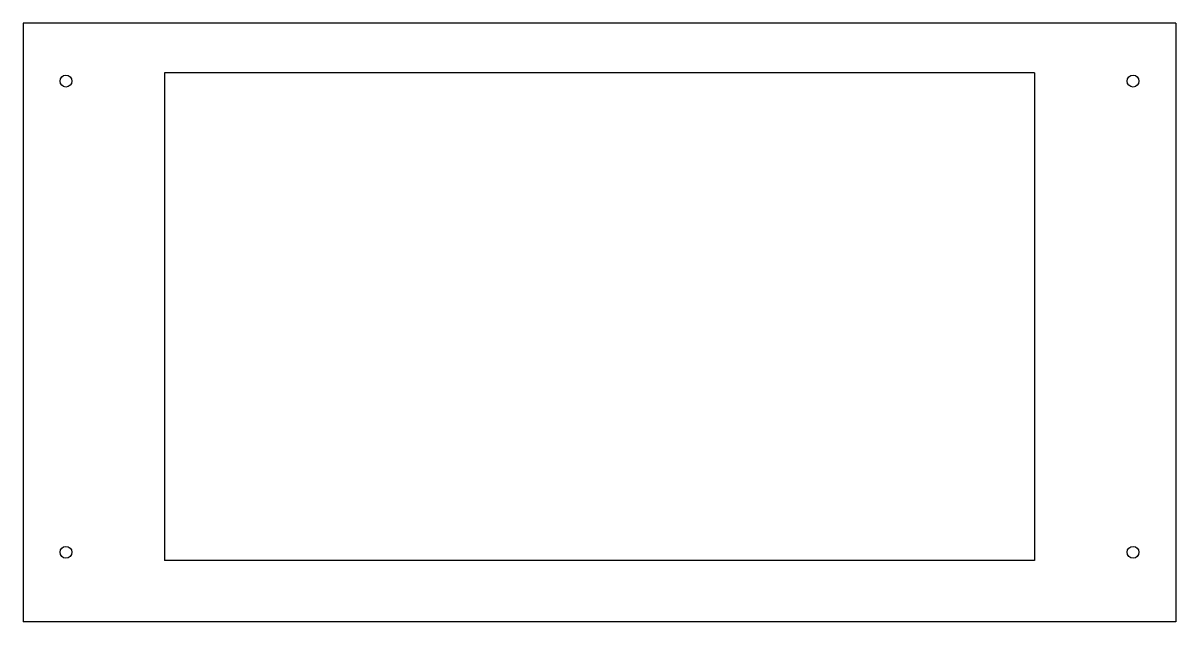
# Model space of a CAD drawing. Extents: x -316 to 316, y -167 to 161.
import ezdxf

# ---------------------------------------------------------------- set-up
doc = ezdxf.new("R2010")
doc.units = 0
doc.layers.add('VISIBLE', color=7, linetype='CONTINUOUS')

msp = doc.modelspace()

# ---------------------------------------------------------------- linework, layer by layer
at = {"layer": 'VISIBLE'}
for p, q in [((315.595, 160.655), (-315.595, 160.655)), ((-315.595, 160.655), (-315.595, -167.005)), ((315.595, 160.655), (315.595, -167.005)), ((238.125, 133.35), (-238.125, 133.35)), ((-238.125, 133.35), (-238.125, -133.35)), ((238.125, 133.35), (238.125, -133.35)), ((238.125, -133.35), (-238.125, -133.35)), ((315.595, -167.005), (-315.595, -167.005))]:
    msp.add_line(p, q, dxfattribs=at)
for centre in [(-292.1, 128.905), (292.1, 128.905), (-292.1, -128.905), (292.1, -128.905)]:
    msp.add_circle(centre, 3.25, dxfattribs=at)

doc.saveas('drawing.dxf')
